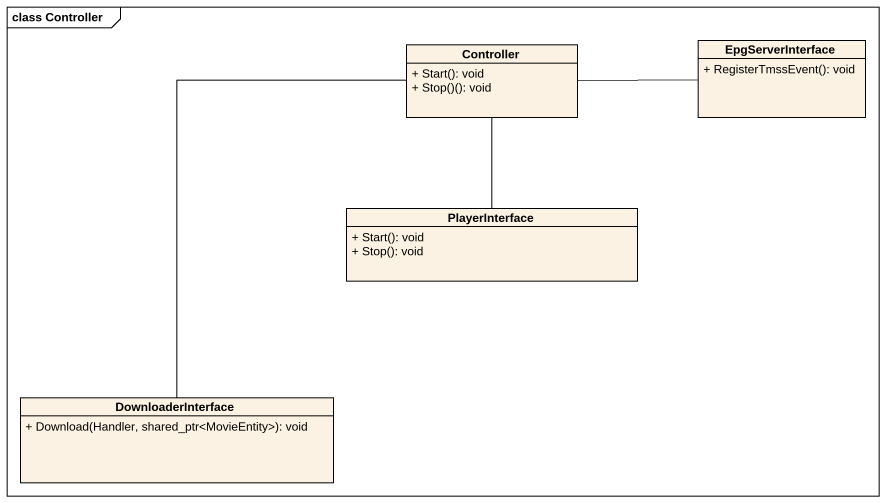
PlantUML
@startuml
mainframe class Controller
hide circle
hide empty members
skinparam classAttributeIconSize 0
class Controller {
  + Start(): void
  + Stop()(): void
}
class EpgServerInterface {
  + RegisterTmssEvent(): void
}
class PlayerInterface {
  + Start(): void
  + Stop(): void
}
class DownloaderInterface {
  + Download(Handler, shared_ptr<MovieEntity>): void
}
Controller -right- EpgServerInterface
Controller -- DownloaderInterface
PlayerInterface -up- Controller
@enduml
